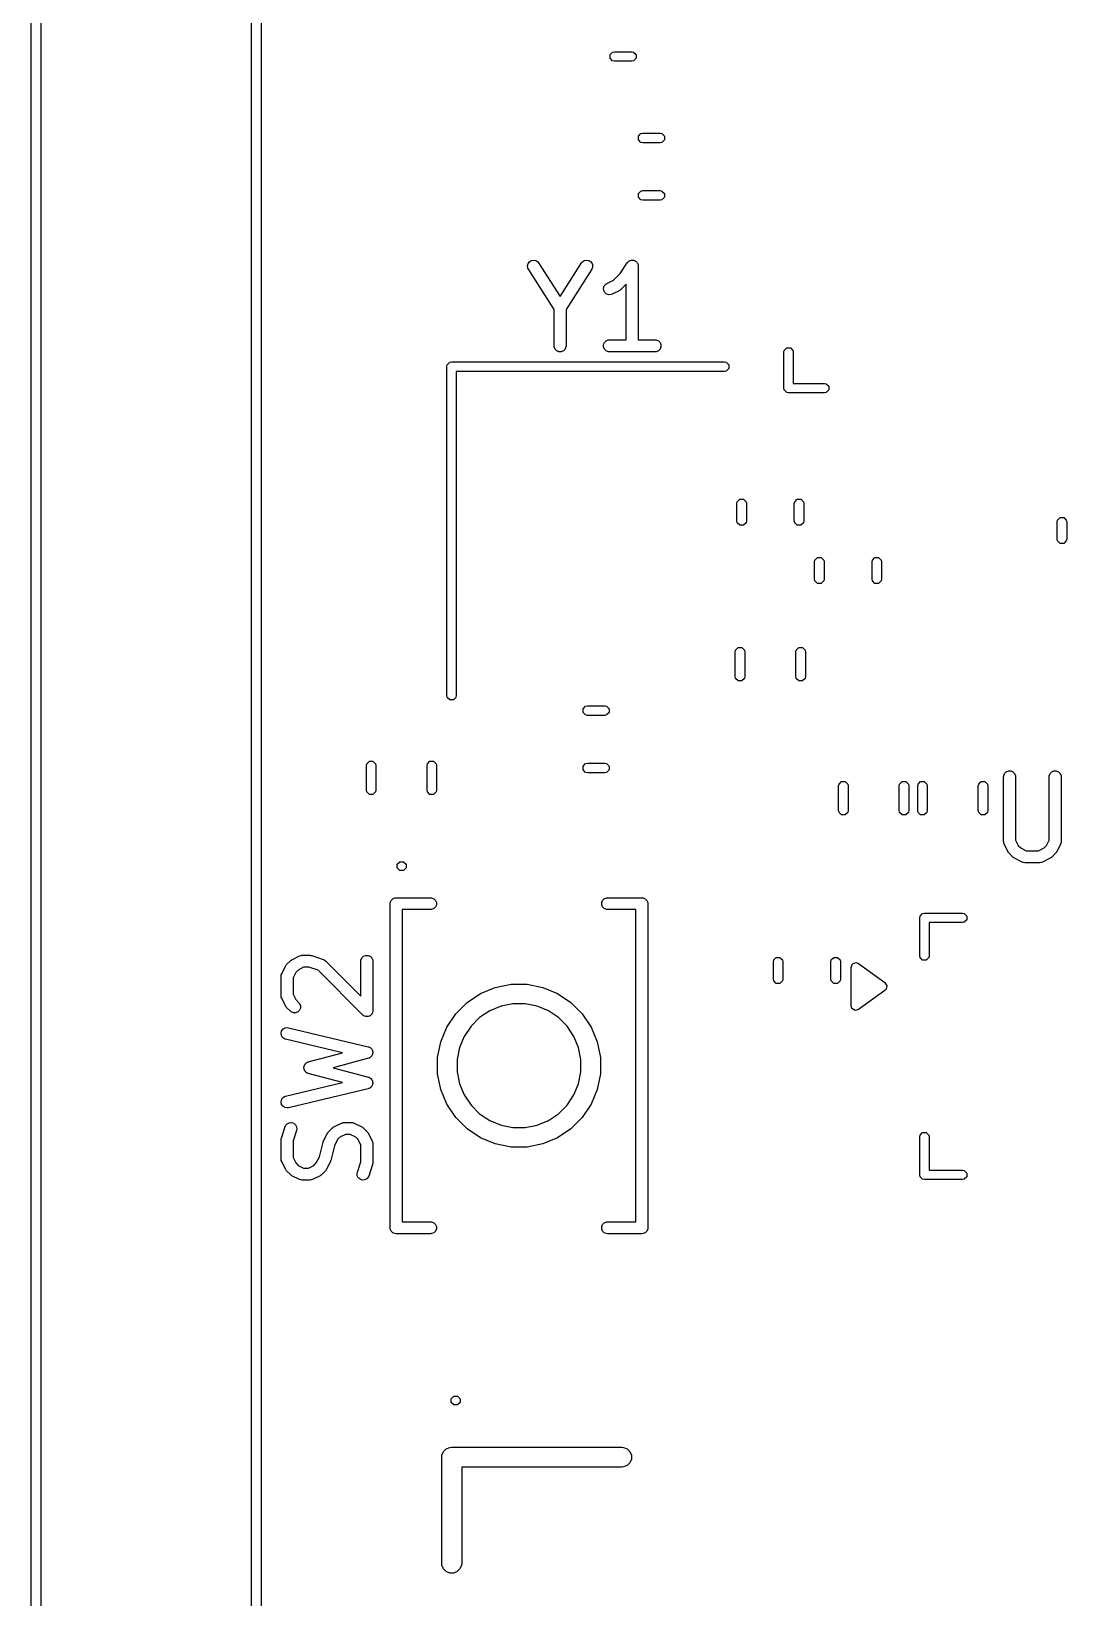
# Model space of a CAD drawing. Header units: inches. Extents: x 5.11 to 6.14, y -4.12 to -1.71.
# Drawn here: x 5.119 to 5.63, y -3.682 to -2.91 of the extents above; entities that cross this region are included whole.
import ezdxf

# ---------------------------------------------------------------- set-up
doc = ezdxf.new("R2010")
doc.units = ezdxf.units.IN
doc.header["$MEASUREMENT"] = 0
doc.layers.add('F.Silkscreen', color=41, linetype='CONTINUOUS', true_color=0xf2eda1)

msp = doc.modelspace()

# ---------------------------------------------------------------- linework, layer by layer
at = {"layer": 'F.Silkscreen', "linetype": 'CONTINUOUS'}
for p, q in [((5.11937, -3.76459), (5.11937, -2.46026)), ((5.12409, -2.46262), (5.12409, -3.76223)), ((5.22803, -3.76223), (5.22803, -2.46262)), ((5.23275, -2.46026), (5.23275, -3.76459)), ((5.40488, -2.92127), (5.40616, -2.91999)), ((5.40616, -2.91999), (5.40706, -2.91981)), ((5.40706, -2.91981), (5.41555, -2.91981)), ((5.41555, -2.91981), (5.41645, -2.91999)), ((5.41645, -2.91999), (5.41773, -2.92127)), ((5.40488, -2.92308), (5.40488, -2.92127)), ((5.40616, -2.92436), (5.40488, -2.92308)), ((5.40706, -2.92454), (5.40616, -2.92436)), ((5.41555, -2.92454), (5.40706, -2.92454)), ((5.41645, -2.92436), (5.41555, -2.92454)), ((5.41773, -2.92308), (5.41645, -2.92436)), ((5.41773, -2.92127), (5.41773, -2.92308)), ((5.41888, -2.96147), (5.42016, -2.9602)), ((5.41888, -2.96328), (5.41888, -2.96147)), ((5.42016, -2.96456), (5.41888, -2.96328)), ((5.42016, -2.9602), (5.42106, -2.96002)), ((5.42106, -2.96474), (5.42016, -2.96456)), ((5.42106, -2.96002), (5.42955, -2.96002)), ((5.42955, -2.96474), (5.42106, -2.96474)), ((5.42955, -2.96002), (5.43045, -2.9602)), ((5.43045, -2.96456), (5.42955, -2.96474)), ((5.43045, -2.9602), (5.43173, -2.96147)), ((5.43173, -2.96328), (5.43045, -2.96456)), ((5.43173, -2.96147), (5.43173, -2.96328)), ((5.41888, -2.98982), (5.42016, -2.98854)), ((5.41888, -2.99163), (5.41888, -2.98982)), ((5.42016, -2.98854), (5.42106, -2.98836)), ((5.42106, -2.98836), (5.42955, -2.98836)), ((5.42955, -2.98836), (5.43045, -2.98854)), ((5.43045, -2.98854), (5.43173, -2.98982)), ((5.43173, -2.98982), (5.43173, -2.99163)), ((5.42016, -2.99291), (5.41888, -2.99163)), ((5.42106, -2.99309), (5.42016, -2.99291)), ((5.42955, -2.99309), (5.42106, -2.99309)), ((5.43045, -2.99291), (5.42955, -2.99309)), ((5.43173, -2.99163), (5.43045, -2.99291)), ((5.36418, -3.02547), (5.36443, -3.02435)), ((5.36438, -3.0266), (5.36418, -3.02547)), ((5.36464, -3.02712), (5.36438, -3.0266)), ((5.36443, -3.02435), (5.36509, -3.0234)), ((5.3773, -3.04702), (5.36464, -3.02712)), ((5.36509, -3.0234), (5.36606, -3.02278)), ((5.36606, -3.02278), (5.36719, -3.02258)), ((5.36719, -3.02258), (5.36832, -3.02283)), ((5.36832, -3.02283), (5.36926, -3.0235)), ((5.36926, -3.0235), (5.36962, -3.02395)), ((5.36962, -3.02395), (5.38025, -3.04066)), ((5.38025, -3.04066), (5.39088, -3.02395)), ((5.39587, -3.02712), (5.38321, -3.04702)), ((5.39088, -3.02395), (5.39124, -3.0235)), ((5.39124, -3.0235), (5.39219, -3.02283)), ((5.39219, -3.02283), (5.39331, -3.02258)), ((5.39331, -3.02258), (5.39444, -3.02278)), ((5.39444, -3.02278), (5.39542, -3.0234)), ((5.39542, -3.0234), (5.39608, -3.02435)), ((5.39613, -3.0266), (5.39587, -3.02712)), ((5.39608, -3.02435), (5.39633, -3.02547)), ((5.39633, -3.02547), (5.39613, -3.0266)), ((5.40983, -3.02928), (5.41342, -3.0239)), ((5.41342, -3.02389), (5.41378, -3.02345)), ((5.41342, -3.0239), (5.41342, -3.02389)), ((5.41342, -3.0239), (5.41342, -3.0239)), ((5.41342, -3.0239), (5.41342, -3.0239)), ((5.41378, -3.02345), (5.41403, -3.02329)), ((5.41403, -3.02329), (5.41423, -3.02308)), ((5.41423, -3.02308), (5.4145, -3.02297)), ((5.4145, -3.02297), (5.41474, -3.02281)), ((5.41474, -3.02281), (5.41503, -3.02275)), ((5.41503, -3.02275), (5.4153, -3.02264)), ((5.4153, -3.02264), (5.41559, -3.02264)), ((5.41559, -3.02264), (5.41587, -3.02258)), ((5.41587, -3.02258), (5.41616, -3.02264)), ((5.41616, -3.02264), (5.41645, -3.02264)), ((5.41645, -3.02264), (5.41672, -3.02275)), ((5.41672, -3.02275), (5.417, -3.02281)), ((5.417, -3.02281), (5.41724, -3.02297)), ((5.41724, -3.02297), (5.41751, -3.02308)), ((5.41751, -3.02308), (5.41772, -3.02329)), ((5.41772, -3.02329), (5.41796, -3.02345)), ((5.41796, -3.02345), (5.41812, -3.02369)), ((5.41812, -3.02369), (5.41833, -3.0239)), ((5.41833, -3.0239), (5.41844, -3.02416)), ((5.41844, -3.02416), (5.4186, -3.0244)), ((5.4186, -3.0244), (5.41866, -3.02469)), ((5.41866, -3.02469), (5.41877, -3.02496)), ((5.41877, -3.02496), (5.41883, -3.02553)), ((5.41883, -3.02553), (5.41883, -3.02553)), ((5.41883, -3.02553), (5.41883, -3.02553)), ((5.41883, -3.02553), (5.41883, -3.02554)), ((5.41883, -3.02554), (5.41883, -3.06195)), ((5.40169, -3.03642), (5.40206, -3.03532)), ((5.40178, -3.03756), (5.40169, -3.03642)), ((5.40206, -3.03532), (5.40281, -3.03445)), ((5.40281, -3.03445), (5.4033, -3.03414)), ((5.4033, -3.03414), (5.40662, -3.03248)), ((5.40662, -3.03248), (5.40983, -3.02928)), ((5.41292, -3.03454), (5.41046, -3.037)), ((5.41292, -3.06195), (5.41292, -3.03454)), ((5.40229, -3.0386), (5.40178, -3.03756)), ((5.40316, -3.03935), (5.40229, -3.0386)), ((5.40425, -3.03971), (5.40316, -3.03935)), ((5.4054, -3.03963), (5.40425, -3.03971)), ((5.40594, -3.03943), (5.4054, -3.03963)), ((5.40969, -3.03755), (5.40594, -3.03943)), ((5.40994, -3.03739), (5.40969, -3.03755)), ((5.41001, -3.03737), (5.40994, -3.03739)), ((5.4101, -3.0373), (5.41001, -3.03737)), ((5.41018, -3.03724), (5.4101, -3.0373)), ((5.41024, -3.03718), (5.41018, -3.03724)), ((5.41046, -3.037), (5.41024, -3.03718)), ((5.3773, -3.06491), (5.3773, -3.04702)), ((5.38321, -3.04702), (5.38321, -3.06491)), ((5.37736, -3.06548), (5.3773, -3.06491)), ((5.3778, -3.06655), (5.37736, -3.06548)), ((5.37861, -3.06736), (5.3778, -3.06655)), ((5.37968, -3.0678), (5.37861, -3.06736)), ((5.38189, -3.06736), (5.38083, -3.0678)), ((5.38271, -3.06655), (5.38189, -3.06736)), ((5.38315, -3.06548), (5.38271, -3.06655)), ((5.38321, -3.06491), (5.38315, -3.06548)), ((5.40173, -3.06433), (5.40217, -3.06327)), ((5.40173, -3.06548), (5.40173, -3.06433)), ((5.40217, -3.06655), (5.40173, -3.06548)), ((5.40217, -3.06327), (5.40298, -3.06245)), ((5.40298, -3.06736), (5.40217, -3.06655)), ((5.40298, -3.06245), (5.40405, -3.06201)), ((5.40405, -3.0678), (5.40298, -3.06736)), ((5.40405, -3.06201), (5.40462, -3.06195)), ((5.40462, -3.06195), (5.41292, -3.06195)), ((5.41883, -3.06195), (5.42712, -3.06195)), ((5.42712, -3.06195), (5.4277, -3.06201)), ((5.4277, -3.06201), (5.42876, -3.06245)), ((5.42876, -3.06736), (5.4277, -3.0678)), ((5.42876, -3.06245), (5.42958, -3.06327)), ((5.42958, -3.06655), (5.42876, -3.06736)), ((5.42958, -3.06327), (5.43002, -3.06433)), ((5.43002, -3.06548), (5.42958, -3.06655)), ((5.43002, -3.06433), (5.43002, -3.06548)), ((5.4906, -3.06808), (5.49078, -3.06717)), ((5.49078, -3.06717), (5.49205, -3.0659)), ((5.49205, -3.0659), (5.49386, -3.0659)), ((5.49386, -3.0659), (5.49514, -3.06717)), ((5.49514, -3.06717), (5.49532, -3.06808)), ((5.32431, -3.0752), (5.32449, -3.0743)), ((5.32449, -3.0743), (5.32577, -3.07302)), ((5.32577, -3.07302), (5.32668, -3.07284)), ((5.32668, -3.07284), (5.46132, -3.07284)), ((5.38083, -3.0678), (5.37968, -3.0678)), ((5.40462, -3.06786), (5.40405, -3.0678)), ((5.42712, -3.06786), (5.40462, -3.06786)), ((5.4277, -3.0678), (5.42712, -3.06786)), ((5.46132, -3.07284), (5.46223, -3.07302)), ((5.46223, -3.07302), (5.46351, -3.0743)), ((5.46351, -3.0743), (5.46351, -3.07611)), ((5.4906, -3.0858), (5.4906, -3.06808)), ((5.49532, -3.06808), (5.49532, -3.08343)), ((5.32431, -3.23741), (5.32431, -3.0752)), ((5.46132, -3.07757), (5.32904, -3.07757)), ((5.32904, -3.07757), (5.32904, -3.23741)), ((5.46223, -3.07739), (5.46132, -3.07757)), ((5.46351, -3.07611), (5.46223, -3.07739)), ((5.49078, -3.0867), (5.4906, -3.0858)), ((5.49205, -3.08798), (5.49078, -3.0867)), ((5.49296, -3.08816), (5.49205, -3.08798)), ((5.51068, -3.08816), (5.49296, -3.08816)), ((5.49532, -3.08343), (5.51068, -3.08343)), ((5.51068, -3.08343), (5.51158, -3.08361)), ((5.51158, -3.08798), (5.51068, -3.08816)), ((5.51158, -3.08361), (5.51286, -3.08489)), ((5.51286, -3.0867), (5.51158, -3.08798)), ((5.51286, -3.08489), (5.51286, -3.0867)), ((5.46746, -3.14275), (5.46764, -3.14185)), ((5.46746, -3.15125), (5.46746, -3.14275)), ((5.46764, -3.14185), (5.46892, -3.14057)), ((5.46892, -3.14057), (5.47073, -3.14057)), ((5.47073, -3.14057), (5.47201, -3.14185)), ((5.47201, -3.14185), (5.47219, -3.14275)), ((5.47219, -3.14275), (5.47219, -3.15125)), ((5.49581, -3.14275), (5.49599, -3.14185)), ((5.49581, -3.15125), (5.49581, -3.14275)), ((5.49599, -3.14185), (5.49727, -3.14057)), ((5.49727, -3.14057), (5.49908, -3.14057)), ((5.49908, -3.14057), (5.50036, -3.14185)), ((5.50036, -3.14185), (5.50054, -3.14275)), ((5.50054, -3.14275), (5.50054, -3.15125)), ((5.46764, -3.15215), (5.46746, -3.15125)), ((5.46892, -3.15343), (5.46764, -3.15215)), ((5.47201, -3.15215), (5.47073, -3.15343)), ((5.47219, -3.15125), (5.47201, -3.15215)), ((5.49599, -3.15215), (5.49581, -3.15125)), ((5.49727, -3.15343), (5.49599, -3.15215)), ((5.50036, -3.15215), (5.49908, -3.15343)), ((5.50054, -3.15125), (5.50036, -3.15215)), ((5.62546, -3.15175), (5.62564, -3.15085)), ((5.62546, -3.16025), (5.62546, -3.15175)), ((5.62564, -3.15085), (5.62692, -3.14957)), ((5.62692, -3.14957), (5.62873, -3.14957)), ((5.62873, -3.14957), (5.63001, -3.15085)), ((5.63001, -3.15085), (5.63019, -3.15175)), ((5.63019, -3.15175), (5.63019, -3.16025)), ((5.47073, -3.15343), (5.46892, -3.15343)), ((5.49908, -3.15343), (5.49727, -3.15343)), ((5.62564, -3.16115), (5.62546, -3.16025)), ((5.62692, -3.16243), (5.62564, -3.16115)), ((5.62873, -3.16243), (5.62692, -3.16243)), ((5.63001, -3.16115), (5.62873, -3.16243)), ((5.63019, -3.16025), (5.63001, -3.16115)), ((5.5058, -3.1715), (5.50598, -3.1706)), ((5.5058, -3.18), (5.5058, -3.1715)), ((5.50598, -3.1706), (5.50726, -3.16932)), ((5.50726, -3.16932), (5.50907, -3.16932)), ((5.50907, -3.16932), (5.51035, -3.1706)), ((5.51035, -3.1706), (5.51053, -3.1715)), ((5.51053, -3.1715), (5.51053, -3.18)), ((5.53415, -3.1715), (5.53433, -3.1706)), ((5.53415, -3.18), (5.53415, -3.1715)), ((5.53433, -3.1706), (5.53561, -3.16932)), ((5.53561, -3.16932), (5.53742, -3.16932)), ((5.53742, -3.16932), (5.53869, -3.1706)), ((5.53869, -3.1706), (5.53887, -3.1715)), ((5.53887, -3.1715), (5.53887, -3.18)), ((5.50598, -3.1809), (5.5058, -3.18)), ((5.50726, -3.18218), (5.50598, -3.1809)), ((5.50907, -3.18218), (5.50726, -3.18218)), ((5.51035, -3.1809), (5.50907, -3.18218)), ((5.51053, -3.18), (5.51035, -3.1809)), ((5.53433, -3.1809), (5.53415, -3.18)), ((5.53561, -3.18218), (5.53433, -3.1809)), ((5.53742, -3.18218), (5.53561, -3.18218)), ((5.53869, -3.1809), (5.53742, -3.18218)), ((5.53887, -3.18), (5.53869, -3.1809)), ((5.46686, -3.21505), (5.46814, -3.21377)), ((5.46814, -3.21377), (5.46994, -3.21377)), ((5.46994, -3.21377), (5.47122, -3.21505)), ((5.49678, -3.21505), (5.49806, -3.21377)), ((5.49806, -3.21377), (5.49986, -3.21377)), ((5.49986, -3.21377), (5.50114, -3.21505)), ((5.46668, -3.21595), (5.46686, -3.21505)), ((5.46668, -3.22805), (5.46668, -3.21595)), ((5.47122, -3.21505), (5.4714, -3.21595)), ((5.4714, -3.21595), (5.4714, -3.22805)), ((5.4966, -3.21595), (5.49678, -3.21505)), ((5.4966, -3.22805), (5.4966, -3.21595)), ((5.50114, -3.21505), (5.50132, -3.21595)), ((5.50132, -3.21595), (5.50132, -3.22805)), ((5.46686, -3.22895), (5.46668, -3.22805)), ((5.46814, -3.23023), (5.46686, -3.22895)), ((5.47122, -3.22895), (5.46994, -3.23023)), ((5.4714, -3.22805), (5.47122, -3.22895)), ((5.49678, -3.22895), (5.4966, -3.22805)), ((5.49806, -3.23023), (5.49678, -3.22895)), ((5.50114, -3.22895), (5.49986, -3.23023)), ((5.50132, -3.22805), (5.50114, -3.22895)), ((5.46994, -3.23023), (5.46814, -3.23023)), ((5.49986, -3.23023), (5.49806, -3.23023)), ((5.32449, -3.23831), (5.32431, -3.23741)), ((5.32577, -3.23959), (5.32449, -3.23831)), ((5.32758, -3.23959), (5.32577, -3.23959)), ((5.32886, -3.23831), (5.32758, -3.23959)), ((5.32904, -3.23741), (5.32886, -3.23831)), ((5.39157, -3.24392), (5.39285, -3.24264)), ((5.39157, -3.24573), (5.39157, -3.24392)), ((5.39285, -3.24264), (5.39375, -3.24246)), ((5.39375, -3.24246), (5.40225, -3.24246)), ((5.40225, -3.24246), (5.40315, -3.24264)), ((5.40315, -3.24264), (5.40443, -3.24392)), ((5.40443, -3.24392), (5.40443, -3.24573)), ((5.39285, -3.24701), (5.39157, -3.24573)), ((5.39375, -3.24719), (5.39285, -3.24701)), ((5.40225, -3.24719), (5.39375, -3.24719)), ((5.40315, -3.24701), (5.40225, -3.24719)), ((5.40443, -3.24573), (5.40315, -3.24701)), ((5.28468, -3.27195), (5.28486, -3.27105)), ((5.28468, -3.28405), (5.28468, -3.27195)), ((5.28486, -3.27105), (5.28614, -3.26977)), ((5.28614, -3.26977), (5.28794, -3.26977)), ((5.28794, -3.26977), (5.28922, -3.27105)), ((5.28922, -3.27105), (5.2894, -3.27195)), ((5.2894, -3.27195), (5.2894, -3.28405)), ((5.3146, -3.27195), (5.31478, -3.27105)), ((5.3146, -3.28405), (5.3146, -3.27195)), ((5.31478, -3.27105), (5.31606, -3.26977)), ((5.31606, -3.26977), (5.31786, -3.26977)), ((5.31786, -3.26977), (5.31914, -3.27105)), ((5.31914, -3.27105), (5.31932, -3.27195)), ((5.31932, -3.27195), (5.31932, -3.28405)), ((5.39157, -3.27227), (5.39285, -3.27099)), ((5.39157, -3.27408), (5.39157, -3.27227)), ((5.39285, -3.27536), (5.39157, -3.27408)), ((5.39285, -3.27099), (5.39375, -3.27081)), ((5.39375, -3.27554), (5.39285, -3.27536)), ((5.39375, -3.27081), (5.40225, -3.27081)), ((5.40225, -3.27554), (5.39375, -3.27554)), ((5.40225, -3.27081), (5.40315, -3.27099)), ((5.40315, -3.27536), (5.40225, -3.27554)), ((5.40315, -3.27099), (5.40443, -3.27227)), ((5.40443, -3.27408), (5.40315, -3.27536)), ((5.40443, -3.27227), (5.40443, -3.27408)), ((5.59911, -3.27696), (5.59955, -3.2759)), ((5.59955, -3.2759), (5.60036, -3.27508)), ((5.60036, -3.27508), (5.60143, -3.27464)), ((5.60143, -3.27464), (5.60258, -3.27464)), ((5.60258, -3.27464), (5.60364, -3.27508)), ((5.60364, -3.27508), (5.60446, -3.2759)), ((5.60446, -3.2759), (5.6049, -3.27696)), ((5.6216, -3.27696), (5.62205, -3.2759)), ((5.62205, -3.2759), (5.62286, -3.27508)), ((5.62286, -3.27508), (5.62392, -3.27464)), ((5.62392, -3.27464), (5.62508, -3.27464)), ((5.62508, -3.27464), (5.62614, -3.27508)), ((5.62614, -3.27508), (5.62696, -3.2759)), ((5.62696, -3.2759), (5.6274, -3.27696)), ((5.51768, -3.28203), (5.51786, -3.28113)), ((5.51768, -3.29413), (5.51768, -3.28203)), ((5.51786, -3.28113), (5.51914, -3.27985)), ((5.51914, -3.27985), (5.52094, -3.27985)), ((5.52094, -3.27985), (5.52222, -3.28113)), ((5.52222, -3.28113), (5.5224, -3.28203)), ((5.5224, -3.28203), (5.5224, -3.29413)), ((5.5476, -3.28203), (5.54778, -3.28113)), ((5.5476, -3.29413), (5.5476, -3.28203)), ((5.54778, -3.28113), (5.54906, -3.27985)), ((5.54906, -3.27985), (5.55086, -3.27985)), ((5.55086, -3.27985), (5.55214, -3.28113)), ((5.55214, -3.28113), (5.55232, -3.28203)), ((5.55232, -3.28203), (5.55232, -3.29413)), ((5.55668, -3.28203), (5.55686, -3.28113)), ((5.55668, -3.29413), (5.55668, -3.28203)), ((5.55686, -3.28113), (5.55814, -3.27985)), ((5.55814, -3.27985), (5.55994, -3.27985)), ((5.55994, -3.27985), (5.56122, -3.28113)), ((5.56122, -3.28113), (5.5614, -3.28203)), ((5.5614, -3.28203), (5.5614, -3.29413)), ((5.5866, -3.28203), (5.58678, -3.28113)), ((5.5866, -3.29413), (5.5866, -3.28203)), ((5.58678, -3.28113), (5.58806, -3.27985)), ((5.58806, -3.27985), (5.58986, -3.27985)), ((5.58986, -3.27985), (5.59114, -3.28113)), ((5.59114, -3.28113), (5.59132, -3.28203)), ((5.59132, -3.28203), (5.59132, -3.29413)), ((5.59905, -3.27754), (5.59911, -3.27696)), ((5.59905, -3.30941), (5.59905, -3.27754)), ((5.6049, -3.27696), (5.60496, -3.27754)), ((5.60496, -3.27754), (5.60496, -3.30871)), ((5.62155, -3.27754), (5.6216, -3.27696)), ((5.62155, -3.30871), (5.62155, -3.27754)), ((5.6274, -3.27696), (5.62745, -3.27754)), ((5.62745, -3.27754), (5.62745, -3.30941)), ((5.28486, -3.28495), (5.28468, -3.28405)), ((5.28614, -3.28623), (5.28486, -3.28495)), ((5.28794, -3.28623), (5.28614, -3.28623)), ((5.28922, -3.28495), (5.28794, -3.28623)), ((5.2894, -3.28405), (5.28922, -3.28495)), ((5.31478, -3.28495), (5.3146, -3.28405)), ((5.31606, -3.28623), (5.31478, -3.28495)), ((5.31786, -3.28623), (5.31606, -3.28623)), ((5.31914, -3.28495), (5.31786, -3.28623)), ((5.31932, -3.28405), (5.31914, -3.28495)), ((5.51786, -3.29503), (5.51768, -3.29413)), ((5.51914, -3.29631), (5.51786, -3.29503)), ((5.52094, -3.29631), (5.51914, -3.29631)), ((5.52222, -3.29503), (5.52094, -3.29631)), ((5.5224, -3.29413), (5.52222, -3.29503)), ((5.54778, -3.29503), (5.5476, -3.29413)), ((5.54906, -3.29631), (5.54778, -3.29503)), ((5.55086, -3.29631), (5.54906, -3.29631)), ((5.55214, -3.29503), (5.55086, -3.29631)), ((5.55232, -3.29413), (5.55214, -3.29503)), ((5.55686, -3.29503), (5.55668, -3.29413)), ((5.55814, -3.29631), (5.55686, -3.29503)), ((5.55994, -3.29631), (5.55814, -3.29631)), ((5.56122, -3.29503), (5.55994, -3.29631)), ((5.5614, -3.29413), (5.56122, -3.29503)), ((5.58678, -3.29503), (5.5866, -3.29413)), ((5.58806, -3.29631), (5.58678, -3.29503)), ((5.58986, -3.29631), (5.58806, -3.29631)), ((5.59114, -3.29503), (5.58986, -3.29631)), ((5.59132, -3.29413), (5.59114, -3.29503)), ((5.59911, -3.30998), (5.59905, -3.30941)), ((5.59915, -3.31008), (5.59911, -3.30998)), ((5.59916, -3.31019), (5.59915, -3.31008)), ((5.59936, -3.31073), (5.59916, -3.31019)), ((5.60124, -3.31448), (5.59936, -3.31073)), ((5.60139, -3.31473), (5.60124, -3.31448)), ((5.60496, -3.30871), (5.60631, -3.31141)), ((5.60631, -3.31141), (5.6075, -3.3126)), ((5.6075, -3.3126), (5.6102, -3.31395)), ((5.6102, -3.31395), (5.6163, -3.31395)), ((5.6163, -3.31395), (5.619, -3.3126)), ((5.619, -3.3126), (5.6202, -3.31141)), ((5.6202, -3.31141), (5.62155, -3.30871)), ((5.62527, -3.31448), (5.62511, -3.31473)), ((5.62714, -3.31073), (5.62527, -3.31448)), ((5.62735, -3.31019), (5.62714, -3.31073)), ((5.62736, -3.31008), (5.62735, -3.31019)), ((5.6274, -3.30998), (5.62736, -3.31008)), ((5.62745, -3.30941), (5.6274, -3.30998)), ((5.29994, -3.32067), (5.30122, -3.31939)), ((5.29994, -3.32248), (5.29994, -3.32067)), ((5.30122, -3.31939), (5.30303, -3.31939)), ((5.30303, -3.31939), (5.30431, -3.32067)), ((5.30431, -3.32067), (5.30431, -3.32248)), ((5.60142, -3.3148), (5.60139, -3.31473)), ((5.60149, -3.31488), (5.60142, -3.3148)), ((5.60155, -3.31497), (5.60149, -3.31488)), ((5.6016, -3.31502), (5.60155, -3.31497)), ((5.60179, -3.31524), (5.6016, -3.31502)), ((5.60367, -3.31712), (5.60179, -3.31524)), ((5.60389, -3.31731), (5.60367, -3.31712)), ((5.60394, -3.31736), (5.60389, -3.31731)), ((5.60403, -3.31742), (5.60394, -3.31736)), ((5.60411, -3.31749), (5.60403, -3.31742)), ((5.60418, -3.31752), (5.60411, -3.31749)), ((5.60443, -3.31767), (5.60418, -3.31752)), ((5.60818, -3.31955), (5.60443, -3.31767)), ((5.60872, -3.31975), (5.60818, -3.31955)), ((5.60883, -3.31976), (5.60872, -3.31975)), ((5.60893, -3.3198), (5.60883, -3.31976)), ((5.6095, -3.31986), (5.60893, -3.3198)), ((5.617, -3.31986), (5.6095, -3.31986)), ((5.61758, -3.3198), (5.617, -3.31986)), ((5.61768, -3.31976), (5.61758, -3.3198)), ((5.61778, -3.31975), (5.61768, -3.31976)), ((5.61832, -3.31955), (5.61778, -3.31975)), ((5.62207, -3.31767), (5.61832, -3.31955)), ((5.62232, -3.31752), (5.62207, -3.31767)), ((5.62239, -3.31749), (5.62232, -3.31752)), ((5.62247, -3.31742), (5.62239, -3.31749)), ((5.62256, -3.31736), (5.62247, -3.31742)), ((5.62261, -3.31731), (5.62256, -3.31736)), ((5.62284, -3.31712), (5.62261, -3.31731)), ((5.62471, -3.31524), (5.62284, -3.31712)), ((5.6249, -3.31502), (5.62471, -3.31524)), ((5.62496, -3.31497), (5.6249, -3.31502)), ((5.62501, -3.31488), (5.62496, -3.31497)), ((5.62508, -3.3148), (5.62501, -3.31488)), ((5.62511, -3.31473), (5.62508, -3.3148)), ((5.30122, -3.32376), (5.29994, -3.32248)), ((5.30303, -3.32376), (5.30122, -3.32376)), ((5.30431, -3.32248), (5.30303, -3.32376)), ((5.29691, -3.33844), (5.29773, -3.33762)), ((5.29773, -3.33762), (5.29879, -3.33718)), ((5.29879, -3.33718), (5.29937, -3.33713)), ((5.29937, -3.33713), (5.3163, -3.33713)), ((5.3163, -3.33713), (5.31688, -3.33718)), ((5.31688, -3.33718), (5.31794, -3.33762)), ((5.31794, -3.33762), (5.31875, -3.33844)), ((5.40125, -3.33844), (5.40206, -3.33762)), ((5.40206, -3.33762), (5.40312, -3.33718)), ((5.40312, -3.33718), (5.4037, -3.33713)), ((5.4037, -3.33713), (5.42063, -3.33713)), ((5.42063, -3.33713), (5.42121, -3.33718)), ((5.42121, -3.33718), (5.42227, -3.33762)), ((5.42227, -3.33762), (5.42309, -3.33844)), ((5.29642, -3.34008), (5.29647, -3.3395)), ((5.29642, -3.49992), (5.29642, -3.34008)), ((5.29647, -3.3395), (5.29691, -3.33844)), ((5.3163, -3.34303), (5.30232, -3.34303)), ((5.30232, -3.34303), (5.30232, -3.49697)), ((5.31688, -3.34297), (5.3163, -3.34303)), ((5.31794, -3.34253), (5.31688, -3.34297)), ((5.31875, -3.34172), (5.31794, -3.34253)), ((5.31875, -3.33844), (5.3192, -3.3395)), ((5.3192, -3.34065), (5.31875, -3.34172)), ((5.3192, -3.3395), (5.3192, -3.34065)), ((5.4008, -3.3395), (5.40125, -3.33844)), ((5.4008, -3.34065), (5.4008, -3.3395)), ((5.40125, -3.34172), (5.4008, -3.34065)), ((5.40206, -3.34253), (5.40125, -3.34172)), ((5.40312, -3.34297), (5.40206, -3.34253)), ((5.4037, -3.34303), (5.40312, -3.34297)), ((5.41768, -3.34303), (5.4037, -3.34303)), ((5.41768, -3.49697), (5.41768, -3.34303)), ((5.42309, -3.33844), (5.42353, -3.3395)), ((5.42353, -3.3395), (5.42358, -3.34008)), ((5.42358, -3.34008), (5.42358, -3.49992)), ((5.55784, -3.34618), (5.55912, -3.3449)), ((5.55912, -3.3449), (5.56002, -3.34472)), ((5.56002, -3.34472), (5.57872, -3.34472)), ((5.57872, -3.34472), (5.57962, -3.3449)), ((5.57962, -3.3449), (5.5809, -3.34618)), ((5.55766, -3.34709), (5.55784, -3.34618)), ((5.55766, -3.36579), (5.55766, -3.34709)), ((5.57872, -3.34945), (5.56238, -3.34945)), ((5.56238, -3.34945), (5.56238, -3.36579)), ((5.57962, -3.34927), (5.57872, -3.34945)), ((5.5809, -3.34799), (5.57962, -3.34927)), ((5.5809, -3.34618), (5.5809, -3.34799)), ((5.24532, -3.37017), (5.2472, -3.36829)), ((5.2472, -3.36829), (5.24742, -3.36811)), ((5.24742, -3.36811), (5.24748, -3.36805)), ((5.24748, -3.36805), (5.24756, -3.36799)), ((5.24756, -3.36799), (5.24765, -3.36793)), ((5.24765, -3.36793), (5.24772, -3.3679)), ((5.24772, -3.3679), (5.24797, -3.36774)), ((5.24797, -3.36774), (5.25171, -3.36587)), ((5.25171, -3.36587), (5.25226, -3.36566)), ((5.25226, -3.36566), (5.25236, -3.36565)), ((5.25236, -3.36565), (5.25246, -3.36561)), ((5.25246, -3.36561), (5.25304, -3.36555)), ((5.25304, -3.36555), (5.25678, -3.36555)), ((5.25678, -3.36555), (5.25708, -3.36558)), ((5.25708, -3.36558), (5.25715, -3.36558)), ((5.25715, -3.36558), (5.25726, -3.3656)), ((5.25726, -3.3656), (5.25736, -3.36561)), ((5.25736, -3.36561), (5.25743, -3.36564)), ((5.25743, -3.36564), (5.25772, -3.36571)), ((5.25772, -3.36571), (5.26334, -3.36758)), ((5.26334, -3.36758), (5.26387, -3.36782)), ((5.26387, -3.36782), (5.26395, -3.36789)), ((5.26395, -3.36789), (5.26405, -3.36793)), ((5.26405, -3.36793), (5.2645, -3.36829)), ((5.2645, -3.36829), (5.28195, -3.38575)), ((5.28195, -3.36851), (5.28201, -3.36793)), ((5.28195, -3.38575), (5.28195, -3.36851)), ((5.28201, -3.36793), (5.28245, -3.36687)), ((5.28245, -3.36687), (5.28327, -3.36605)), ((5.28327, -3.36605), (5.28433, -3.36561)), ((5.28433, -3.36561), (5.28548, -3.36561)), ((5.28548, -3.36561), (5.28655, -3.36605)), ((5.28655, -3.36605), (5.28736, -3.36687)), ((5.28736, -3.36687), (5.2878, -3.36793)), ((5.2878, -3.36793), (5.28786, -3.36851)), ((5.28786, -3.36851), (5.28786, -3.39288)), ((5.48546, -3.36875), (5.48564, -3.36785)), ((5.48564, -3.36785), (5.48692, -3.36657)), ((5.48692, -3.36657), (5.48873, -3.36657)), ((5.48873, -3.36657), (5.49001, -3.36785)), ((5.49001, -3.36785), (5.49019, -3.36875)), ((5.51381, -3.36875), (5.51399, -3.36785)), ((5.51399, -3.36785), (5.51527, -3.36657)), ((5.51527, -3.36657), (5.51708, -3.36657)), ((5.51708, -3.36657), (5.51836, -3.36785)), ((5.51836, -3.36785), (5.51854, -3.36875)), ((5.55784, -3.36669), (5.55766, -3.36579)), ((5.55912, -3.36797), (5.55784, -3.36669)), ((5.56092, -3.36797), (5.55912, -3.36797)), ((5.5622, -3.36669), (5.56092, -3.36797)), ((5.56238, -3.36579), (5.5622, -3.36669)), ((5.24258, -3.37601), (5.24264, -3.37543)), ((5.24258, -3.38538), (5.24258, -3.37601)), ((5.24264, -3.37543), (5.24268, -3.37533)), ((5.24268, -3.37533), (5.24269, -3.37523)), ((5.24269, -3.37523), (5.2429, -3.37469)), ((5.2429, -3.37469), (5.24477, -3.37094)), ((5.24477, -3.37094), (5.24493, -3.37069)), ((5.24493, -3.37069), (5.24496, -3.37062)), ((5.24496, -3.37062), (5.24502, -3.37053)), ((5.24502, -3.37053), (5.24508, -3.37045)), ((5.24508, -3.37045), (5.24514, -3.37039)), ((5.24514, -3.37039), (5.24532, -3.37017)), ((5.24984, -3.37401), (5.24849, -3.3767)), ((5.25103, -3.37281), (5.24984, -3.37401)), ((5.25373, -3.37146), (5.25103, -3.37281)), ((5.25631, -3.37146), (5.25373, -3.37146)), ((5.26081, -3.37296), (5.25631, -3.37146)), ((5.28282, -3.39497), (5.26081, -3.37296)), ((5.48546, -3.37725), (5.48546, -3.36875)), ((5.49019, -3.36875), (5.49019, -3.37725)), ((5.51381, -3.37725), (5.51381, -3.36875)), ((5.51854, -3.36875), (5.51854, -3.37725)), ((5.5238, -3.3715), (5.52449, -3.36983)), ((5.5238, -3.39039), (5.5238, -3.3715)), ((5.52449, -3.36983), (5.52616, -3.36913)), ((5.52616, -3.36913), (5.52755, -3.36959)), ((5.52755, -3.36959), (5.54054, -3.37903)), ((5.24849, -3.3767), (5.24849, -3.38468)), ((5.34098, -3.38441), (5.34829, -3.38138)), ((5.34829, -3.38138), (5.35604, -3.37984)), ((5.35604, -3.37984), (5.36396, -3.37984)), ((5.36396, -3.37984), (5.37171, -3.38138)), ((5.37171, -3.38138), (5.37902, -3.38441)), ((5.48564, -3.37815), (5.48546, -3.37725)), ((5.48692, -3.37943), (5.48564, -3.37815)), ((5.48873, -3.37943), (5.48692, -3.37943)), ((5.49001, -3.37815), (5.48873, -3.37943)), ((5.49019, -3.37725), (5.49001, -3.37815)), ((5.51399, -3.37815), (5.51381, -3.37725)), ((5.51527, -3.37943), (5.51399, -3.37815)), ((5.51708, -3.37943), (5.51527, -3.37943)), ((5.51836, -3.37815), (5.51708, -3.37943)), ((5.51854, -3.37725), (5.51836, -3.37815)), ((5.54054, -3.38286), (5.52755, -3.3923)), ((5.54054, -3.37903), (5.54149, -3.38058)), ((5.54106, -3.38233), (5.54054, -3.38286)), ((5.54149, -3.38058), (5.54106, -3.38233)), ((5.24264, -3.38596), (5.24258, -3.38538)), ((5.24268, -3.38605), (5.24264, -3.38596)), ((5.24269, -3.38616), (5.24268, -3.38605)), ((5.2429, -3.3867), (5.24269, -3.38616)), ((5.24477, -3.39045), (5.2429, -3.3867)), ((5.24493, -3.3907), (5.24477, -3.39045)), ((5.24496, -3.39077), (5.24493, -3.3907)), ((5.24502, -3.39085), (5.24496, -3.39077)), ((5.24508, -3.39094), (5.24502, -3.39085)), ((5.24514, -3.39099), (5.24508, -3.39094)), ((5.24532, -3.39122), (5.24514, -3.39099)), ((5.2472, -3.39309), (5.24532, -3.39122)), ((5.24849, -3.38468), (5.24984, -3.38738)), ((5.24984, -3.38738), (5.25137, -3.38892)), ((5.25137, -3.38892), (5.25174, -3.38936)), ((5.25174, -3.38936), (5.25218, -3.39043)), ((5.25218, -3.39158), (5.25174, -3.39264)), ((5.25218, -3.39043), (5.25218, -3.39158)), ((5.32881, -3.3944), (5.3344, -3.38881)), ((5.3344, -3.38881), (5.34098, -3.38441)), ((5.3511, -3.39066), (5.34555, -3.39296)), ((5.35699, -3.38949), (5.3511, -3.39066)), ((5.36301, -3.38949), (5.35699, -3.38949)), ((5.3689, -3.39066), (5.36301, -3.38949)), ((5.37445, -3.39296), (5.3689, -3.39066)), ((5.37902, -3.38441), (5.3856, -3.38881)), ((5.3856, -3.38881), (5.39119, -3.3944)), ((5.52425, -3.39178), (5.5238, -3.39039)), ((5.52579, -3.39273), (5.52425, -3.39178)), ((5.24765, -3.39346), (5.2472, -3.39309)), ((5.24871, -3.3939), (5.24765, -3.39346)), ((5.24986, -3.3939), (5.24871, -3.3939)), ((5.25093, -3.39346), (5.24986, -3.3939)), ((5.25174, -3.39264), (5.25093, -3.39346)), ((5.28327, -3.39533), (5.28282, -3.39497)), ((5.28402, -3.39565), (5.28327, -3.39533)), ((5.28433, -3.39577), (5.28402, -3.39565)), ((5.28548, -3.39577), (5.28433, -3.39577)), ((5.28433, -3.39577), (5.28433, -3.39577)), ((5.28655, -3.39533), (5.28548, -3.39577)), ((5.28736, -3.39452), (5.28655, -3.39533)), ((5.28767, -3.39377), (5.28736, -3.39452)), ((5.2878, -3.39345), (5.28767, -3.39377)), ((5.28786, -3.39288), (5.2878, -3.39345)), ((5.32441, -3.40098), (5.32881, -3.3944)), ((5.34055, -3.3963), (5.3363, -3.40055)), ((5.34555, -3.39296), (5.34055, -3.3963)), ((5.37945, -3.3963), (5.37445, -3.39296)), ((5.3837, -3.40055), (5.37945, -3.3963)), ((5.39119, -3.3944), (5.39559, -3.40098)), ((5.52755, -3.3923), (5.52579, -3.39273)), ((5.24259, -3.40402), (5.24285, -3.4029)), ((5.24277, -3.40515), (5.24259, -3.40402)), ((5.24337, -3.40614), (5.24277, -3.40515)), ((5.24285, -3.4029), (5.24353, -3.40196)), ((5.2443, -3.40681), (5.24337, -3.40614)), ((5.24353, -3.40196), (5.24451, -3.40136)), ((5.24485, -3.407), (5.2443, -3.40681)), ((5.24451, -3.40136), (5.24565, -3.40118)), ((5.27284, -3.41366), (5.24485, -3.407)), ((5.24565, -3.40118), (5.24622, -3.40125)), ((5.24622, -3.40125), (5.28559, -3.41063)), ((5.32138, -3.40829), (5.32441, -3.40098)), ((5.33296, -3.40555), (5.33066, -3.4111)), ((5.3363, -3.40055), (5.33296, -3.40555)), ((5.38704, -3.40555), (5.3837, -3.40055)), ((5.38934, -3.4111), (5.38704, -3.40555)), ((5.39559, -3.40098), (5.39862, -3.40829)), ((5.25602, -3.41815), (5.27284, -3.41366)), ((5.28559, -3.41063), (5.28579, -3.4107)), ((5.28579, -3.4107), (5.28586, -3.41071)), ((5.28586, -3.41071), (5.28592, -3.41074)), ((5.28592, -3.41074), (5.28614, -3.41082)), ((5.28614, -3.41082), (5.28648, -3.41107)), ((5.28648, -3.41107), (5.28686, -3.41128)), ((5.28686, -3.41128), (5.28695, -3.4114)), ((5.28695, -3.4114), (5.28707, -3.41149)), ((5.28707, -3.41149), (5.2873, -3.41186)), ((5.28734, -3.41508), (5.28712, -3.41545)), ((5.2873, -3.41186), (5.28756, -3.4122)), ((5.28759, -3.41473), (5.28734, -3.41508)), ((5.28756, -3.4122), (5.2876, -3.41234)), ((5.28763, -3.41458), (5.28759, -3.41473)), ((5.2876, -3.41234), (5.28767, -3.41247)), ((5.2877, -3.41445), (5.28763, -3.41458)), ((5.28767, -3.41247), (5.28774, -3.4129)), ((5.28776, -3.41403), (5.2877, -3.41445)), ((5.28774, -3.4129), (5.28785, -3.41331)), ((5.28786, -3.41361), (5.28776, -3.41403)), ((5.28785, -3.41331), (5.28783, -3.41346)), ((5.28783, -3.41346), (5.28786, -3.41361)), ((5.31984, -3.41604), (5.32138, -3.40829)), ((5.33066, -3.4111), (5.32949, -3.41699)), ((5.39051, -3.41699), (5.38934, -3.4111)), ((5.39862, -3.40829), (5.40016, -3.41604)), ((5.25384, -3.42081), (5.25394, -3.42043)), ((5.25386, -3.421), (5.25384, -3.42081)), ((5.25384, -3.42119), (5.25386, -3.421)), ((5.25394, -3.42157), (5.25384, -3.42119)), ((5.25394, -3.42043), (5.25399, -3.42005)), ((5.25399, -3.42195), (5.25394, -3.42157)), ((5.25399, -3.42005), (5.25409, -3.41988)), ((5.25409, -3.42212), (5.25399, -3.42195)), ((5.25409, -3.41988), (5.25413, -3.4197)), ((5.25413, -3.4223), (5.25409, -3.42212)), ((5.25413, -3.4197), (5.25437, -3.41939)), ((5.25437, -3.42261), (5.25413, -3.4223)), ((5.25437, -3.41939), (5.25457, -3.41905)), ((5.25457, -3.42295), (5.25437, -3.42261)), ((5.25457, -3.41905), (5.25472, -3.41893)), ((5.25472, -3.41893), (5.25484, -3.41878)), ((5.25484, -3.41878), (5.25517, -3.41859)), ((5.25517, -3.41859), (5.25548, -3.41835)), ((5.25548, -3.41835), (5.25576, -3.41824)), ((5.25576, -3.41824), (5.25583, -3.41821)), ((5.25583, -3.41821), (5.25589, -3.4182)), ((5.25589, -3.4182), (5.25602, -3.41815)), ((5.28567, -3.41635), (5.26824, -3.421)), ((5.26824, -3.421), (5.28567, -3.42565)), ((5.28586, -3.41628), (5.28567, -3.41635)), ((5.28593, -3.41627), (5.28586, -3.41628)), ((5.286, -3.41623), (5.28593, -3.41627)), ((5.28621, -3.41615), (5.286, -3.41623)), ((5.28655, -3.41589), (5.28621, -3.41615)), ((5.28691, -3.41567), (5.28655, -3.41589)), ((5.287, -3.41554), (5.28691, -3.41567)), ((5.28712, -3.41545), (5.287, -3.41554)), ((5.31984, -3.41699), (5.31984, -3.41604)), ((5.31984, -3.42396), (5.31984, -3.41699)), ((5.32949, -3.41699), (5.32949, -3.42301)), ((5.39051, -3.42301), (5.39051, -3.41699)), ((5.40016, -3.41604), (5.40016, -3.42396)), ((5.24485, -3.435), (5.27284, -3.42834)), ((5.25472, -3.42307), (5.25457, -3.42295)), ((5.25484, -3.42322), (5.25472, -3.42307)), ((5.25517, -3.42341), (5.25484, -3.42322)), ((5.25548, -3.42365), (5.25517, -3.42341)), ((5.25576, -3.42376), (5.25548, -3.42365)), ((5.25583, -3.42379), (5.25576, -3.42376)), ((5.25589, -3.4238), (5.25583, -3.42379)), ((5.25602, -3.42385), (5.25589, -3.4238)), ((5.27284, -3.42834), (5.25602, -3.42385)), ((5.28567, -3.42565), (5.28586, -3.42572)), ((5.28586, -3.42572), (5.28593, -3.42573)), ((5.28593, -3.42573), (5.286, -3.42577)), ((5.286, -3.42577), (5.28621, -3.42585)), ((5.28621, -3.42585), (5.28655, -3.42611)), ((5.28655, -3.42611), (5.28691, -3.42633)), ((5.28691, -3.42633), (5.287, -3.42646)), ((5.28707, -3.43051), (5.28695, -3.4306)), ((5.287, -3.42646), (5.28712, -3.42655)), ((5.2873, -3.43014), (5.28707, -3.43051)), ((5.28712, -3.42655), (5.28734, -3.42692)), ((5.28756, -3.4298), (5.2873, -3.43014)), ((5.28734, -3.42692), (5.28759, -3.42727)), ((5.2876, -3.42966), (5.28756, -3.4298)), ((5.28759, -3.42727), (5.28763, -3.42742)), ((5.28767, -3.42953), (5.2876, -3.42966)), ((5.28763, -3.42742), (5.2877, -3.42755)), ((5.28774, -3.4291), (5.28767, -3.42953)), ((5.2877, -3.42755), (5.28776, -3.42797)), ((5.28785, -3.42869), (5.28774, -3.4291)), ((5.28776, -3.42797), (5.28786, -3.42839)), ((5.28786, -3.42839), (5.28783, -3.42854)), ((5.28783, -3.42854), (5.28785, -3.42869)), ((5.32138, -3.43171), (5.31984, -3.42396)), ((5.32949, -3.42301), (5.33066, -3.4289)), ((5.33066, -3.4289), (5.33296, -3.43445)), ((5.38704, -3.43445), (5.38934, -3.4289)), ((5.38934, -3.4289), (5.39051, -3.42301)), ((5.40016, -3.42396), (5.39862, -3.43171)), ((5.24259, -3.43798), (5.24277, -3.43685)), ((5.24285, -3.4391), (5.24259, -3.43798)), ((5.24277, -3.43685), (5.24337, -3.43586)), ((5.24337, -3.43586), (5.2443, -3.43519)), ((5.2443, -3.43519), (5.24485, -3.435)), ((5.28559, -3.43137), (5.24622, -3.44075)), ((5.28579, -3.4313), (5.28559, -3.43137)), ((5.28586, -3.43129), (5.28579, -3.4313)), ((5.28592, -3.43126), (5.28586, -3.43129)), ((5.28614, -3.43118), (5.28592, -3.43126)), ((5.28648, -3.43093), (5.28614, -3.43118)), ((5.28686, -3.43072), (5.28648, -3.43093)), ((5.28695, -3.4306), (5.28686, -3.43072)), ((5.32441, -3.43902), (5.32138, -3.43171)), ((5.33296, -3.43445), (5.3363, -3.43945)), ((5.3837, -3.43945), (5.38704, -3.43445)), ((5.39862, -3.43171), (5.39559, -3.43902)), ((5.24353, -3.44004), (5.24285, -3.4391)), ((5.24451, -3.44064), (5.24353, -3.44004)), ((5.24565, -3.44082), (5.24451, -3.44064)), ((5.24622, -3.44075), (5.24565, -3.44082)), ((5.32881, -3.4456), (5.32441, -3.43902)), ((5.3344, -3.45119), (5.32881, -3.4456)), ((5.3363, -3.43945), (5.34055, -3.4437)), ((5.34055, -3.4437), (5.34555, -3.44704)), ((5.37445, -3.44704), (5.37945, -3.4437)), ((5.37945, -3.4437), (5.3837, -3.43945)), ((5.39119, -3.4456), (5.3856, -3.45119)), ((5.39559, -3.43902), (5.39119, -3.4456)), ((5.24273, -3.45569), (5.24461, -3.45006)), ((5.24461, -3.45006), (5.24485, -3.44953)), ((5.24485, -3.44953), (5.2456, -3.44866)), ((5.2456, -3.44866), (5.24663, -3.44815)), ((5.24663, -3.44815), (5.24778, -3.44807)), ((5.24778, -3.44807), (5.24887, -3.44843)), ((5.25021, -3.45193), (5.24849, -3.4571)), ((5.24887, -3.44843), (5.24974, -3.44919)), ((5.24974, -3.44919), (5.25026, -3.45022)), ((5.25034, -3.45137), (5.25021, -3.45193)), ((5.25026, -3.45022), (5.25034, -3.45137)), ((5.26352, -3.45717), (5.26539, -3.45343)), ((5.26539, -3.45343), (5.26555, -3.45318)), ((5.26555, -3.45318), (5.26558, -3.45311)), ((5.26558, -3.45311), (5.26564, -3.45302)), ((5.26564, -3.45302), (5.2657, -3.45294)), ((5.2657, -3.45294), (5.26576, -3.45288)), ((5.26576, -3.45288), (5.26595, -3.45266)), ((5.26595, -3.45266), (5.26782, -3.45078)), ((5.26782, -3.45078), (5.26805, -3.4506)), ((5.26805, -3.4506), (5.2681, -3.45054)), ((5.2681, -3.45054), (5.26819, -3.45048)), ((5.26819, -3.45048), (5.26827, -3.45042)), ((5.26827, -3.45042), (5.26834, -3.45039)), ((5.26834, -3.45039), (5.26859, -3.45023)), ((5.26859, -3.45023), (5.27234, -3.44836)), ((5.27234, -3.44836), (5.27288, -3.44815)), ((5.27288, -3.44815), (5.27298, -3.44814)), ((5.27298, -3.44814), (5.27308, -3.4481)), ((5.27308, -3.4481), (5.27366, -3.44804)), ((5.27366, -3.44804), (5.27741, -3.44804)), ((5.27741, -3.44804), (5.27798, -3.4481)), ((5.27798, -3.4481), (5.27808, -3.44814)), ((5.27808, -3.44814), (5.27819, -3.44815)), ((5.27819, -3.44815), (5.27873, -3.44836)), ((5.27873, -3.44836), (5.28248, -3.45023)), ((5.28248, -3.45023), (5.28273, -3.45039)), ((5.28273, -3.45039), (5.2828, -3.45042)), ((5.2828, -3.45042), (5.28288, -3.45048)), ((5.28288, -3.45048), (5.28297, -3.45054)), ((5.28297, -3.45054), (5.28302, -3.4506)), ((5.28302, -3.4506), (5.28324, -3.45078)), ((5.28324, -3.45078), (5.28512, -3.45266)), ((5.28512, -3.45266), (5.28531, -3.45288)), ((5.28531, -3.45288), (5.28536, -3.45294)), ((5.28536, -3.45294), (5.28542, -3.45302)), ((5.28542, -3.45302), (5.28549, -3.45311)), ((5.28549, -3.45311), (5.28552, -3.45318)), ((5.28552, -3.45318), (5.28567, -3.45343)), ((5.28567, -3.45343), (5.28755, -3.45717)), ((5.34098, -3.45559), (5.3344, -3.45119)), ((5.34555, -3.44704), (5.3511, -3.44934)), ((5.3511, -3.44934), (5.35699, -3.45051)), ((5.35699, -3.45051), (5.36301, -3.45051)), ((5.36301, -3.45051), (5.3689, -3.44934)), ((5.3689, -3.44934), (5.37445, -3.44704)), ((5.3856, -3.45119), (5.37902, -3.45559)), ((5.55784, -3.45425), (5.55912, -3.45298)), ((5.55912, -3.45298), (5.56092, -3.45298)), ((5.56092, -3.45298), (5.5622, -3.45425)), ((5.24258, -3.45662), (5.24261, -3.45633)), ((5.24258, -3.46599), (5.24258, -3.45662)), ((5.24261, -3.45625), (5.24263, -3.45615)), ((5.24261, -3.45633), (5.24261, -3.45625)), ((5.24263, -3.45615), (5.24264, -3.45604)), ((5.24264, -3.45604), (5.24267, -3.45597)), ((5.24267, -3.45597), (5.24273, -3.45569)), ((5.24849, -3.4571), (5.24849, -3.4653)), ((5.2615, -3.46496), (5.26329, -3.45778)), ((5.26329, -3.45778), (5.26331, -3.45774)), ((5.26331, -3.45772), (5.2634, -3.45748)), ((5.26331, -3.45774), (5.26331, -3.45772)), ((5.2634, -3.45748), (5.26349, -3.45723)), ((5.26349, -3.45723), (5.2635, -3.45722)), ((5.2635, -3.45722), (5.26352, -3.45717)), ((5.26894, -3.45953), (5.26715, -3.46671)), ((5.27046, -3.45649), (5.26894, -3.45953)), ((5.27166, -3.4553), (5.27046, -3.45649)), ((5.27435, -3.45395), (5.27166, -3.4553)), ((5.27671, -3.45395), (5.27435, -3.45395)), ((5.27941, -3.4553), (5.27671, -3.45395)), ((5.2806, -3.45649), (5.27941, -3.4553)), ((5.28195, -3.45919), (5.2806, -3.45649)), ((5.28195, -3.46739), (5.28195, -3.45919)), ((5.28755, -3.45717), (5.28775, -3.45772)), ((5.28775, -3.45772), (5.28776, -3.45782)), ((5.28776, -3.45782), (5.2878, -3.45792)), ((5.2878, -3.45792), (5.28786, -3.4585)), ((5.28786, -3.4585), (5.28786, -3.46787)), ((5.34829, -3.45862), (5.34098, -3.45559)), ((5.35604, -3.46016), (5.34829, -3.45862)), ((5.36396, -3.46016), (5.35604, -3.46016)), ((5.37171, -3.45862), (5.36396, -3.46016)), ((5.37902, -3.45559), (5.37171, -3.45862)), ((5.55766, -3.45516), (5.55784, -3.45425)), ((5.55766, -3.47386), (5.55766, -3.45516)), ((5.5622, -3.45425), (5.56238, -3.45516)), ((5.56238, -3.45516), (5.56238, -3.4715)), ((5.24264, -3.46657), (5.24258, -3.46599)), ((5.24268, -3.46667), (5.24264, -3.46657)), ((5.24269, -3.46677), (5.24268, -3.46667)), ((5.2429, -3.46731), (5.24269, -3.46677)), ((5.24477, -3.47106), (5.2429, -3.46731)), ((5.24849, -3.4653), (5.24984, -3.46799)), ((5.24984, -3.46799), (5.25103, -3.46919)), ((5.25879, -3.46919), (5.25998, -3.46799)), ((5.25998, -3.46799), (5.2615, -3.46496)), ((5.26692, -3.46731), (5.26505, -3.47106)), ((5.26694, -3.46727), (5.26692, -3.46731)), ((5.26695, -3.46726), (5.26694, -3.46727)), ((5.26704, -3.46701), (5.26695, -3.46726)), ((5.26713, -3.46677), (5.26704, -3.46701)), ((5.26715, -3.46671), (5.26713, -3.46675)), ((5.26713, -3.46675), (5.26713, -3.46677)), ((5.28023, -3.47256), (5.28195, -3.46739)), ((5.28771, -3.4688), (5.28583, -3.47443)), ((5.28777, -3.46852), (5.28771, -3.4688)), ((5.2878, -3.46845), (5.28777, -3.46852)), ((5.28781, -3.46834), (5.2878, -3.46845)), ((5.28784, -3.46824), (5.28781, -3.46834)), ((5.28786, -3.46787), (5.28783, -3.46816)), ((5.28783, -3.46816), (5.28784, -3.46824)), ((5.24493, -3.47131), (5.24477, -3.47106)), ((5.24496, -3.47138), (5.24493, -3.47131)), ((5.24502, -3.47147), (5.24496, -3.47138)), ((5.24508, -3.47155), (5.24502, -3.47147)), ((5.24514, -3.47161), (5.24508, -3.47155)), ((5.24532, -3.47183), (5.24514, -3.47161)), ((5.2472, -3.47371), (5.24532, -3.47183)), ((5.24742, -3.47389), (5.2472, -3.47371)), ((5.24748, -3.47395), (5.24742, -3.47389)), ((5.24756, -3.47401), (5.24748, -3.47395)), ((5.24765, -3.47407), (5.24756, -3.47401)), ((5.24772, -3.4741), (5.24765, -3.47407)), ((5.24797, -3.47426), (5.24772, -3.4741)), ((5.25171, -3.47613), (5.24797, -3.47426)), ((5.25103, -3.46919), (5.25373, -3.47054)), ((5.25226, -3.47634), (5.25171, -3.47613)), ((5.25236, -3.47635), (5.25226, -3.47634)), ((5.25246, -3.47639), (5.25236, -3.47635)), ((5.25304, -3.47645), (5.25246, -3.47639)), ((5.25678, -3.47645), (5.25304, -3.47645)), ((5.25373, -3.47054), (5.25609, -3.47054)), ((5.25609, -3.47054), (5.25879, -3.46919)), ((5.25736, -3.47639), (5.25678, -3.47645)), ((5.25746, -3.47635), (5.25736, -3.47639)), ((5.25756, -3.47634), (5.25746, -3.47635)), ((5.25811, -3.47613), (5.25756, -3.47634)), ((5.26185, -3.47426), (5.25811, -3.47613)), ((5.2621, -3.4741), (5.26185, -3.47426)), ((5.26217, -3.47407), (5.2621, -3.4741)), ((5.26226, -3.47401), (5.26217, -3.47407)), ((5.26234, -3.47395), (5.26226, -3.47401)), ((5.2624, -3.47389), (5.26234, -3.47395)), ((5.26262, -3.47371), (5.2624, -3.47389)), ((5.2645, -3.47183), (5.26262, -3.47371)), ((5.26468, -3.47161), (5.2645, -3.47183)), ((5.26474, -3.47155), (5.26468, -3.47161)), ((5.2648, -3.47147), (5.26474, -3.47155)), ((5.26486, -3.47138), (5.2648, -3.47147)), ((5.26489, -3.47131), (5.26486, -3.47138)), ((5.26505, -3.47106), (5.26489, -3.47131)), ((5.2801, -3.47312), (5.28023, -3.47256)), ((5.28018, -3.47427), (5.2801, -3.47312)), ((5.2807, -3.4753), (5.28018, -3.47427)), ((5.28157, -3.47606), (5.2807, -3.4753)), ((5.28266, -3.47642), (5.28157, -3.47606)), ((5.28381, -3.47634), (5.28266, -3.47642)), ((5.28484, -3.47583), (5.28381, -3.47634)), ((5.2856, -3.47496), (5.28484, -3.47583)), ((5.28583, -3.47443), (5.2856, -3.47496)), ((5.55784, -3.47476), (5.55766, -3.47386)), ((5.55912, -3.47604), (5.55784, -3.47476)), ((5.56002, -3.47622), (5.55912, -3.47604)), ((5.57872, -3.47622), (5.56002, -3.47622)), ((5.56238, -3.4715), (5.57872, -3.4715)), ((5.57872, -3.4715), (5.57962, -3.47168)), ((5.57962, -3.47604), (5.57872, -3.47622)), ((5.57962, -3.47168), (5.5809, -3.47295)), ((5.5809, -3.47476), (5.57962, -3.47604)), ((5.5809, -3.47295), (5.5809, -3.47476)), ((5.29647, -3.5005), (5.29642, -3.49992)), ((5.30232, -3.49697), (5.3163, -3.49697)), ((5.3163, -3.49697), (5.31688, -3.49703)), ((5.31688, -3.49703), (5.31794, -3.49747)), ((5.31794, -3.49747), (5.31875, -3.49828)), ((5.31875, -3.49828), (5.3192, -3.49935)), ((5.3192, -3.49935), (5.3192, -3.5005)), ((5.4008, -3.49935), (5.40125, -3.49828)), ((5.4008, -3.5005), (5.4008, -3.49935)), ((5.40125, -3.49828), (5.40206, -3.49747)), ((5.40206, -3.49747), (5.40312, -3.49703)), ((5.40312, -3.49703), (5.4037, -3.49697)), ((5.4037, -3.49697), (5.41768, -3.49697)), ((5.42358, -3.49992), (5.42353, -3.5005)), ((5.29691, -3.50156), (5.29647, -3.5005)), ((5.29773, -3.50238), (5.29691, -3.50156)), ((5.29879, -3.50282), (5.29773, -3.50238)), ((5.29937, -3.50287), (5.29879, -3.50282)), ((5.3163, -3.50287), (5.29937, -3.50287)), ((5.31688, -3.50282), (5.3163, -3.50287)), ((5.31794, -3.50238), (5.31688, -3.50282)), ((5.31875, -3.50156), (5.31794, -3.50238)), ((5.3192, -3.5005), (5.31875, -3.50156)), ((5.40125, -3.50156), (5.4008, -3.5005)), ((5.40206, -3.50238), (5.40125, -3.50156)), ((5.40312, -3.50282), (5.40206, -3.50238)), ((5.4037, -3.50287), (5.40312, -3.50282)), ((5.42063, -3.50287), (5.4037, -3.50287)), ((5.42121, -3.50282), (5.42063, -3.50287)), ((5.42227, -3.50238), (5.42121, -3.50282)), ((5.42309, -3.50156), (5.42227, -3.50238)), ((5.42353, -3.5005), (5.42309, -3.50156)), ((5.32656, -3.58427), (5.32784, -3.58299)), ((5.32656, -3.58608), (5.32656, -3.58427)), ((5.32784, -3.58299), (5.32964, -3.58299)), ((5.32964, -3.58299), (5.33092, -3.58427)), ((5.33092, -3.58427), (5.33092, -3.58608)), ((5.32784, -3.58736), (5.32656, -3.58608)), ((5.32964, -3.58736), (5.32784, -3.58736)), ((5.33092, -3.58608), (5.32964, -3.58736)), ((5.32581, -3.6083), (5.32677, -3.60821)), ((5.32677, -3.60821), (5.41063, -3.60821)), ((5.41063, -3.60821), (5.41159, -3.6083)), ((5.32185, -3.61313), (5.32194, -3.61217)), ((5.32185, -3.66549), (5.32185, -3.61313)), ((5.32194, -3.61217), (5.32268, -3.61039)), ((5.32268, -3.61039), (5.32404, -3.60904)), ((5.32404, -3.60904), (5.32581, -3.6083)), ((5.41159, -3.6083), (5.41336, -3.60904)), ((5.41336, -3.60904), (5.41472, -3.61039)), ((5.41472, -3.61586), (5.41336, -3.61722)), ((5.41472, -3.61039), (5.41546, -3.61217)), ((5.41546, -3.61409), (5.41472, -3.61586)), ((5.41546, -3.61217), (5.41546, -3.61409)), ((5.41063, -3.61805), (5.33169, -3.61805)), ((5.33169, -3.61805), (5.33169, -3.66549)), ((5.41159, -3.61796), (5.41063, -3.61805)), ((5.41336, -3.61722), (5.41159, -3.61796)), ((5.32194, -3.66645), (5.32185, -3.66549)), ((5.32268, -3.66823), (5.32194, -3.66645)), ((5.32404, -3.66958), (5.32268, -3.66823)), ((5.32581, -3.67032), (5.32404, -3.66958)), ((5.32951, -3.66958), (5.32773, -3.67032)), ((5.33086, -3.66823), (5.32951, -3.66958)), ((5.3316, -3.66645), (5.33086, -3.66823)), ((5.33169, -3.66549), (5.3316, -3.66645)), ((5.32773, -3.67032), (5.32581, -3.67032))]:
    msp.add_line(p, q, dxfattribs=at)

doc.saveas('drawing.dxf')
